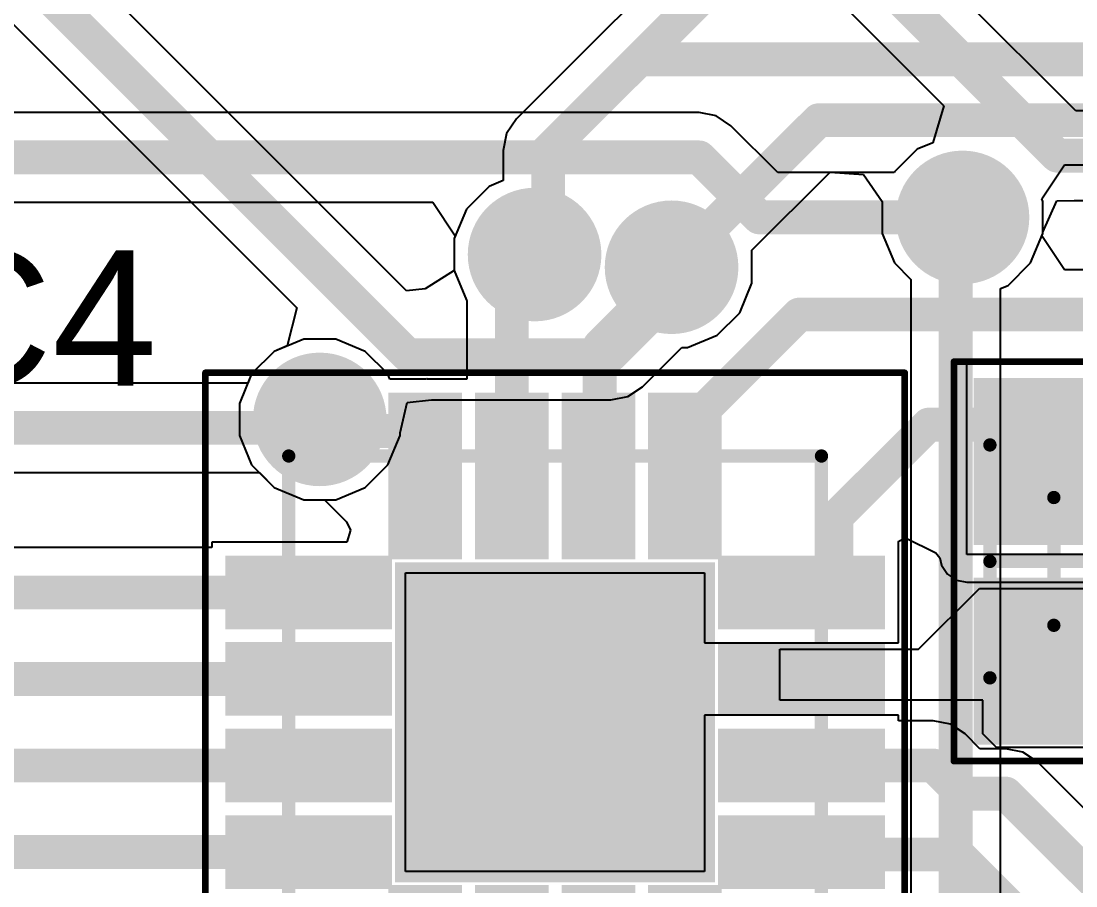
# Model space of a CAD drawing. Header units: inches. Extents: x 2.95 to 6.74, y 1.23 to 4.83.
# Drawn here: x 4.3567 to 4.6685, y 2.192 to 2.4478 of the extents above; entities that cross this region are included whole.
import ezdxf

# ---------------------------------------------------------------- set-up
doc = ezdxf.new("R2010")
doc.units = ezdxf.units.IN
doc.header["$MEASUREMENT"] = 0
for name, color, linetype in [('Bottom Layer', 5, 'Continuous'), ('Bottom Solder', 6, 'Continuous'), ('GND', 76, 'Continuous'), ('Mechanical 15', 56, 'Continuous'), ('PWR', 16, 'Continuous'), ('Top 3D Body', 56, 'Continuous'), ('Top Layer', 1, 'Continuous'), ('Top Overlay', 2, 'Continuous'), ('Top Paste', 8, 'Continuous'), ('Top Solder', 216, 'Continuous'), ('Via Holes', 16, 'Continuous')]:
    doc.layers.add(name, color=color, linetype=linetype)
doc.styles.add('Arial', font='', dxfattribs={"height": 0.2})
doc.styles.get('Arial').set_extended_font_data('Arial')

# ---------------------------------------------------------------- blocks, each defined once
blk = doc.blocks.new('QFN65P400X400X100_17N_D_107')
at = {"layer": 'Top Layer'}
for points in [[(-0.04528, 0.05217), (-0.04528, 0.0935), (-0.0315, 0.0935), (-0.0315, 0.05217)], [(-0.01969, 0.05217), (-0.01969, 0.0935), (-0.00591, 0.0935), (-0.00591, 0.05217)], [(0.00591, 0.05217), (0.00591, 0.0935), (0.01969, 0.0935), (0.01969, 0.05217)], [(0.0315, 0.05217), (0.0315, 0.0935), (0.04528, 0.0935), (0.04528, 0.05217)], [(-0.0935, 0.04528), (-0.05217, 0.04528), (-0.05217, 0.0315), (-0.0935, 0.0315)], [(0.05217, 0.04528), (0.0935, 0.04528), (0.0935, 0.0315), (0.05217, 0.0315)], [(-0.04331, -0.04331), (-0.04331, 0.04331), (0.04331, 0.04331), (0.04331, -0.04331)], [(-0.0935, 0.01969), (-0.05217, 0.01969), (-0.05217, 0.00591), (-0.0935, 0.00591)], [(0.05217, 0.01969), (0.0935, 0.01969), (0.0935, 0.00591), (0.05217, 0.00591)], [(-0.0935, -0.00591), (-0.05217, -0.00591), (-0.05217, -0.01969), (-0.0935, -0.01969)], [(0.05217, -0.00591), (0.0935, -0.00591), (0.0935, -0.01969), (0.05217, -0.01969)], [(-0.0935, -0.0315), (-0.05217, -0.0315), (-0.05217, -0.04528), (-0.0935, -0.04528)], [(0.05217, -0.0315), (0.0935, -0.0315), (0.0935, -0.04528), (0.05217, -0.04528)], [(-0.04528, -0.0935), (-0.04528, -0.05217), (-0.0315, -0.05217), (-0.0315, -0.0935)], [(-0.01969, -0.0935), (-0.01969, -0.05217), (-0.00591, -0.05217), (-0.00591, -0.0935)], [(0.00591, -0.0935), (0.00591, -0.05217), (0.01969, -0.05217), (0.01969, -0.0935)], [(0.0315, -0.0935), (0.0315, -0.05217), (0.04528, -0.05217), (0.04528, -0.0935)]]:
    blk.add_hatch(color=1, dxfattribs=at).paths.add_polyline_path(points)
at = {"layer": 'Top Paste'}
for points in [[(-0.04528, 0.05217), (-0.04528, 0.0935), (-0.0315, 0.0935), (-0.0315, 0.05217)], [(-0.01969, 0.05217), (-0.01969, 0.0935), (-0.00591, 0.0935), (-0.00591, 0.05217)], [(0.00591, 0.05217), (0.00591, 0.0935), (0.01969, 0.0935), (0.01969, 0.05217)], [(0.0315, 0.05217), (0.0315, 0.0935), (0.04528, 0.0935), (0.04528, 0.05217)], [(-0.0935, 0.04528), (-0.05217, 0.04528), (-0.05217, 0.0315), (-0.0935, 0.0315)], [(0.05217, 0.04528), (0.0935, 0.04528), (0.0935, 0.0315), (0.05217, 0.0315)], [(-0.04331, -0.04331), (-0.04331, 0.04331), (0.04331, 0.04331), (0.04331, -0.04331)], [(-0.0935, 0.01969), (-0.05217, 0.01969), (-0.05217, 0.00591), (-0.0935, 0.00591)], [(0.05217, 0.01969), (0.0935, 0.01969), (0.0935, 0.00591), (0.05217, 0.00591)], [(-0.0935, -0.00591), (-0.05217, -0.00591), (-0.05217, -0.01969), (-0.0935, -0.01969)], [(0.05217, -0.00591), (0.0935, -0.00591), (0.0935, -0.01969), (0.05217, -0.01969)], [(-0.0935, -0.0315), (-0.05217, -0.0315), (-0.05217, -0.04528), (-0.0935, -0.04528)], [(0.05217, -0.0315), (0.0935, -0.0315), (0.0935, -0.04528), (0.05217, -0.04528)], [(-0.04528, -0.0935), (-0.04528, -0.05217), (-0.0315, -0.05217), (-0.0315, -0.0935)], [(-0.01969, -0.0935), (-0.01969, -0.05217), (-0.00591, -0.05217), (-0.00591, -0.0935)], [(0.00591, -0.0935), (0.00591, -0.05217), (0.01969, -0.05217), (0.01969, -0.0935)], [(0.0315, -0.0935), (0.0315, -0.05217), (0.04528, -0.05217), (0.04528, -0.0935)]]:
    blk.add_hatch(color=8, dxfattribs=at).paths.add_polyline_path(points)
at = {"layer": 'Top Solder'}
for points in [[(-0.04928, 0.04817), (-0.04928, 0.0975), (-0.0275, 0.0975), (-0.0275, 0.04817)], [(-0.02369, 0.04817), (-0.02369, 0.0975), (-0.00191, 0.0975), (-0.00191, 0.04817)], [(0.00191, 0.04817), (0.00191, 0.0975), (0.02369, 0.0975), (0.02369, 0.04817)], [(0.0275, 0.04817), (0.0275, 0.0975), (0.04928, 0.0975), (0.04928, 0.04817)], [(-0.0975, 0.04928), (-0.04817, 0.04928), (-0.04817, 0.0275), (-0.0975, 0.0275)], [(-0.04731, -0.04731), (-0.04731, 0.04731), (0.04731, 0.04731), (0.04731, -0.04731)], [(0.04817, 0.04928), (0.0975, 0.04928), (0.0975, 0.0275), (0.04817, 0.0275)], [(-0.0975, 0.02369), (-0.04817, 0.02369), (-0.04817, 0.00191), (-0.0975, 0.00191)], [(0.04817, 0.02369), (0.0975, 0.02369), (0.0975, 0.00191), (0.04817, 0.00191)], [(-0.0975, -0.00191), (-0.04817, -0.00191), (-0.04817, -0.02369), (-0.0975, -0.02369)], [(0.04817, -0.00191), (0.0975, -0.00191), (0.0975, -0.02369), (0.04817, -0.02369)], [(-0.0975, -0.0275), (-0.04817, -0.0275), (-0.04817, -0.04928), (-0.0975, -0.04928)], [(0.04817, -0.0275), (0.0975, -0.0275), (0.0975, -0.04928), (0.04817, -0.04928)], [(-0.04928, -0.0975), (-0.04928, -0.04817), (-0.0275, -0.04817), (-0.0275, -0.0975)], [(-0.02369, -0.0975), (-0.02369, -0.04817), (-0.00191, -0.04817), (-0.00191, -0.0975)], [(0.00191, -0.0975), (0.00191, -0.04817), (0.02369, -0.04817), (0.02369, -0.0975)], [(0.0275, -0.0975), (0.0275, -0.04817), (0.04928, -0.04817), (0.04928, -0.0975)]]:
    blk.add_hatch(color=216, dxfattribs=at).paths.add_polyline_path(points)
at = {"layer": 'Mechanical 15'}
for points in [[(0.10335, 0.10335, 0.00197, 0.00197, 0), (-0.10335, 0.10335, 0.00197, 0.00197, 0)], [(-0.10335, 0.10335, 0.00197, 0.00197, 0), (-0.10335, -0.10335, 0.00197, 0.00197, 0)], [(0.10335, 0.10335, 0.00197, 0.00197, 0), (0.10335, -0.10335, 0.00197, 0.00197, 0)], [(0.10335, -0.10335, 0.00197, 0.00197, 0), (-0.10335, -0.10335, 0.00197, 0.00197, 0)]]:
    blk.add_lwpolyline(points, format="xyseb", dxfattribs=at)
for points in [[(-0.10384, 0.10335, 0.000984, 0.000984, 1), (-0.10285, 0.10335, 0.000984, 0.000984, 1)], [(-0.10384, 0.10335, 0.000984, 0.000984, 1), (-0.10285, 0.10335, 0.000984, 0.000984, 1)], [(0.10285, 0.10335, 0.000984, 0.000984, 1), (0.10384, 0.10335, 0.000984, 0.000984, 1)], [(0.10285, 0.10335, 0.000984, 0.000984, 1), (0.10384, 0.10335, 0.000984, 0.000984, 1)], [(-0.10384, -0.10335, 0.000984, 0.000984, 1), (-0.10285, -0.10335, 0.000984, 0.000984, 1)], [(-0.10384, -0.10335, 0.000984, 0.000984, 1), (-0.10285, -0.10335, 0.000984, 0.000984, 1)], [(0.10285, -0.10335, 0.000984, 0.000984, 1), (0.10384, -0.10335, 0.000984, 0.000984, 1)], [(0.10285, -0.10335, 0.000984, 0.000984, 1), (0.10384, -0.10335, 0.000984, 0.000984, 1)]]:
    blk.add_lwpolyline(points, format="xyseb", close=True, dxfattribs=at)
at = {"layer": 'Top 3D Body'}
for points in [[(0.07874, 0.07874, 0.00394, 0.00394, 0), (-0.07874, 0.07874, 0.00394, 0.00394, 0)], [(-0.07874, 0.07874, 0.00394, 0.00394, 0), (-0.07874, -0.07874, 0.00394, 0.00394, 0)], [(-0.05315, 0.07874, 0.00394, 0.00394, 0), (-0.07874, 0.05315, 0.00394, 0.00394, 0)], [(0.07874, 0.07874, 0.00394, 0.00394, 0), (0.07874, -0.07874, 0.00394, 0.00394, 0)], [(0.07874, -0.07874, 0.00394, 0.00394, 0), (-0.07874, -0.07874, 0.00394, 0.00394, 0)]]:
    blk.add_lwpolyline(points, format="xyseb", dxfattribs=at)
for points in [[(-0.07972, 0.07874, 0.00197, 0.00197, 1), (-0.07776, 0.07874, 0.00197, 0.00197, 1)], [(-0.07972, 0.07874, 0.00197, 0.00197, 1), (-0.07776, 0.07874, 0.00197, 0.00197, 1)], [(-0.05413, 0.07874, 0.00197, 0.00197, 1), (-0.05217, 0.07874, 0.00197, 0.00197, 1)], [(0.07776, 0.07874, 0.00197, 0.00197, 1), (0.07972, 0.07874, 0.00197, 0.00197, 1)], [(0.07776, 0.07874, 0.00197, 0.00197, 1), (0.07972, 0.07874, 0.00197, 0.00197, 1)], [(-0.07972, 0.05315, 0.00197, 0.00197, 1), (-0.07776, 0.05315, 0.00197, 0.00197, 1)], [(-0.07972, -0.07874, 0.00197, 0.00197, 1), (-0.07776, -0.07874, 0.00197, 0.00197, 1)], [(-0.07972, -0.07874, 0.00197, 0.00197, 1), (-0.07776, -0.07874, 0.00197, 0.00197, 1)], [(0.07776, -0.07874, 0.00197, 0.00197, 1), (0.07972, -0.07874, 0.00197, 0.00197, 1)], [(0.07776, -0.07874, 0.00197, 0.00197, 1), (0.07972, -0.07874, 0.00197, 0.00197, 1)]]:
    blk.add_lwpolyline(points, format="xyseb", close=True, dxfattribs=at)
at = {"layer": 'Top Overlay'}
for points in [[(-0.08709, 0.07677, 0.0128, 0.0128, 1), (-0.09988, 0.07677, 0.0128, 0.0128, 1)], [(-0.10308, 0.07677, 0.0064, 0.0064, 1), (-0.09668, 0.07677, 0.0064, 0.0064, 1)], [(-0.09029, 0.07677, 0.0064, 0.0064, 1), (-0.08389, 0.07677, 0.0064, 0.0064, 1)]]:
    blk.add_lwpolyline(points, format="xyseb", close=True, dxfattribs=at)
blk = doc.blocks.new('CAPC1608X90X35NL15T15_120')
at = {"layer": 'Top Layer'}
for points in [[(-0.0502, -0.01969), (-0.0502, 0.01969), (-0.00886, 0.01969), (-0.00886, -0.01969)], [(0.00886, -0.01969), (0.00886, 0.01969), (0.0502, 0.01969), (0.0502, -0.01969)]]:
    blk.add_hatch(color=1, dxfattribs=at).paths.add_polyline_path(points)
at = {"layer": 'Top Paste'}
for points in [[(-0.0502, -0.01969), (-0.0502, 0.01969), (-0.00886, 0.01969), (-0.00886, -0.01969)], [(0.00886, -0.01969), (0.00886, 0.01969), (0.0502, 0.01969), (0.0502, -0.01969)]]:
    blk.add_hatch(color=8, dxfattribs=at).paths.add_polyline_path(points)
at = {"layer": 'Top Solder'}
for points in [[(-0.0542, -0.02369), (-0.0542, 0.02369), (-0.00486, 0.02369), (-0.00486, -0.02369)], [(0.00486, -0.02369), (0.00486, 0.02369), (0.0542, 0.02369), (0.0542, -0.02369)]]:
    blk.add_hatch(color=216, dxfattribs=at).paths.add_polyline_path(points)
at = {"layer": 'Mechanical 15'}
for points in [[(-0.05906, 0.02953, 0.00197, 0.00197, 0), (0.05906, 0.02953, 0.00197, 0.00197, 0)], [(-0.05906, 0.02953, 0.00197, 0.00197, 0), (-0.05906, -0.02953, 0.00197, 0.00197, 0)], [(0.05906, 0.02953, 0.00197, 0.00197, 0), (0.05906, -0.02953, 0.00197, 0.00197, 0)], [(0, 0.0189, 0.00394, 0.00394, 0), (0, -0.0189, 0.00394, 0.00394, 0)], [(-0.0189, 0, 0.00394, 0.00394, 0), (0.0189, 0, 0.00394, 0.00394, 0)], [(-0.05906, -0.02953, 0.00197, 0.00197, 0), (0.05906, -0.02953, 0.00197, 0.00197, 0)]]:
    blk.add_lwpolyline(points, format="xyseb", dxfattribs=at)
for points in [[(-0.05955, 0.02953, 0.000984, 0.000984, 1), (-0.05856, 0.02953, 0.000984, 0.000984, 1)], [(-0.05955, 0.02953, 0.000984, 0.000984, 1), (-0.05856, 0.02953, 0.000984, 0.000984, 1)], [(0.05856, 0.02953, 0.000984, 0.000984, 1), (0.05955, 0.02953, 0.000984, 0.000984, 1)], [(0.05856, 0.02953, 0.000984, 0.000984, 1), (0.05955, 0.02953, 0.000984, 0.000984, 1)], [(-0.00098, 0.0189, 0.00197, 0.00197, 1), (0.00098, 0.0189, 0.00197, 0.00197, 1)], [(-0.01988, 0, 0.00197, 0.00197, 1), (-0.01791, 0, 0.00197, 0.00197, 1)], [(0.01791, 0, 0.00197, 0.00197, 1), (0.01988, 0, 0.00197, 0.00197, 1)], [(-0.00098, -0.0189, 0.00197, 0.00197, 1), (0.00098, -0.0189, 0.00197, 0.00197, 1)], [(-0.05955, -0.02953, 0.000984, 0.000984, 1), (-0.05856, -0.02953, 0.000984, 0.000984, 1)], [(-0.05955, -0.02953, 0.000984, 0.000984, 1), (-0.05856, -0.02953, 0.000984, 0.000984, 1)], [(0.05856, -0.02953, 0.000984, 0.000984, 1), (0.05955, -0.02953, 0.000984, 0.000984, 1)], [(0.05856, -0.02953, 0.000984, 0.000984, 1), (0.05955, -0.02953, 0.000984, 0.000984, 1)]]:
    blk.add_lwpolyline(points, format="xyseb", close=True, dxfattribs=at)
at = {"layer": 'Top 3D Body'}
for points in [[(-0.03445, 0.0189, 0.00394, 0.00394, 0), (0.03445, 0.0189, 0.00394, 0.00394, 0)], [(-0.03445, 0.0189, 0.00394, 0.00394, 0), (-0.03445, -0.0189, 0.00394, 0.00394, 0)], [(0.03445, 0.0189, 0.00394, 0.00394, 0), (0.03445, -0.0189, 0.00394, 0.00394, 0)], [(-0.03445, -0.0189, 0.00394, 0.00394, 0), (0.03445, -0.0189, 0.00394, 0.00394, 0)]]:
    blk.add_lwpolyline(points, format="xyseb", dxfattribs=at)
for points in [[(-0.03543, 0.0189, 0.00197, 0.00197, 1), (-0.03346, 0.0189, 0.00197, 0.00197, 1)], [(-0.03543, 0.0189, 0.00197, 0.00197, 1), (-0.03346, 0.0189, 0.00197, 0.00197, 1)], [(0.03346, 0.0189, 0.00197, 0.00197, 1), (0.03543, 0.0189, 0.00197, 0.00197, 1)], [(0.03346, 0.0189, 0.00197, 0.00197, 1), (0.03543, 0.0189, 0.00197, 0.00197, 1)], [(-0.03543, -0.0189, 0.00197, 0.00197, 1), (-0.03346, -0.0189, 0.00197, 0.00197, 1)], [(-0.03543, -0.0189, 0.00197, 0.00197, 1), (-0.03346, -0.0189, 0.00197, 0.00197, 1)], [(0.03346, -0.0189, 0.00197, 0.00197, 1), (0.03543, -0.0189, 0.00197, 0.00197, 1)], [(0.03346, -0.0189, 0.00197, 0.00197, 1), (0.03543, -0.0189, 0.00197, 0.00197, 1)]]:
    blk.add_lwpolyline(points, format="xyseb", close=True, dxfattribs=at)

msp = doc.modelspace()

# ---------------------------------------------------------------- hatches: boundary and pattern name
at = {"layer": 'Bottom Layer'}
h = msp.add_hatch(color=5, dxfattribs=at)
edge = h.paths.add_edge_path()
edge.add_arc((4.635, 2.38975), 0.01575, 0, 360)
h = msp.add_hatch(color=5, dxfattribs=at)
edge = h.paths.add_edge_path()
edge.add_arc((4.50851, 2.37875), 0.01575, 0, 360)
h = msp.add_hatch(color=5, dxfattribs=at)
edge = h.paths.add_edge_path()
edge.add_arc((4.549, 2.375), 0.01575, 0, 360)
h = msp.add_hatch(color=5, dxfattribs=at)
edge = h.paths.add_edge_path()
edge.add_arc((4.445, 2.33), 0.01575, 0, 360)
h = msp.add_hatch(color=5, dxfattribs=at)
edge = h.paths.add_edge_path()
edge.add_arc((4.49319, 2.25895), 0.01575, 0, 360)
h = msp.add_hatch(color=5, dxfattribs=at)
edge = h.paths.add_edge_path()
edge.add_arc((4.533, 2.215), 0.01575, 0, 360)
at = {"layer": 'Bottom Solder'}
h = msp.add_hatch(color=6, dxfattribs=at)
edge = h.paths.add_edge_path()
edge.add_arc((4.635, 2.38975), 0.01975, 0, 360)
h = msp.add_hatch(color=6, dxfattribs=at)
edge = h.paths.add_edge_path()
edge.add_arc((4.50851, 2.37875), 0.01975, 0, 360)
h = msp.add_hatch(color=6, dxfattribs=at)
edge = h.paths.add_edge_path()
edge.add_arc((4.549, 2.375), 0.01975, 0, 360)
h = msp.add_hatch(color=6, dxfattribs=at)
edge = h.paths.add_edge_path()
edge.add_arc((4.445, 2.33), 0.01975, 0, 360)
h = msp.add_hatch(color=6, dxfattribs=at)
edge = h.paths.add_edge_path()
edge.add_arc((4.49319, 2.25895), 0.01975, 0, 360)
h = msp.add_hatch(color=6, dxfattribs=at)
edge = h.paths.add_edge_path()
edge.add_arc((4.533, 2.215), 0.01975, 0, 360)
at = {"layer": 'GND'}
h = msp.add_hatch(color=76, dxfattribs=at)
edge = h.paths.add_edge_path()
edge.add_arc((4.635, 2.38975), 0.01775, 0, 360)
h = msp.add_hatch(color=76, dxfattribs=at)
edge = h.paths.add_edge_path()
edge.add_arc((4.50851, 2.37875), 0.01775, 0, 360)
h = msp.add_hatch(color=76, dxfattribs=at)
edge = h.paths.add_edge_path()
edge.add_arc((4.549, 2.375), 0.01775, 0, 360)
h = msp.add_hatch(color=76, dxfattribs=at)
edge = h.paths.add_edge_path()
edge.add_arc((4.445, 2.33), 0.01775, 0, 360)
at = {"layer": 'PWR'}
h = msp.add_hatch(color=16, dxfattribs=at)
edge = h.paths.add_edge_path()
edge.add_arc((4.635, 2.38975), 0.01775, 0, 360)
h = msp.add_hatch(color=16, dxfattribs=at)
edge = h.paths.add_edge_path()
edge.add_arc((4.50851, 2.37875), 0.01775, 0, 360)
h = msp.add_hatch(color=16, dxfattribs=at)
edge = h.paths.add_edge_path()
edge.add_arc((4.549, 2.375), 0.01775, 0, 360)
h = msp.add_hatch(color=16, dxfattribs=at)
edge = h.paths.add_edge_path()
edge.add_arc((4.445, 2.33), 0.01775, 0, 360)
h = msp.add_hatch(color=16, dxfattribs=at)
edge = h.paths.add_edge_path()
edge.add_arc((4.49319, 2.25895), 0.01775, 0, 360)
h = msp.add_hatch(color=16, dxfattribs=at)
edge = h.paths.add_edge_path()
edge.add_arc((4.533, 2.215), 0.01775, 0, 360)
at = {"layer": 'Top Layer'}
h = msp.add_hatch(color=1, dxfattribs=at)
edge = h.paths.add_edge_path()
edge.add_arc((4.635, 2.38975), 0.01575, 0, 360)
h = msp.add_hatch(color=1, dxfattribs=at)
edge = h.paths.add_edge_path()
edge.add_arc((4.50851, 2.37875), 0.01575, 0, 360)
h = msp.add_hatch(color=1, dxfattribs=at)
edge = h.paths.add_edge_path()
edge.add_arc((4.549, 2.375), 0.01575, 0, 360)
h = msp.add_hatch(color=1, dxfattribs=at)
edge = h.paths.add_edge_path()
edge.add_arc((4.445, 2.33), 0.01575, 0, 360)
h = msp.add_hatch(color=1, dxfattribs=at)
edge = h.paths.add_edge_path()
edge.add_arc((4.49319, 2.25895), 0.01575, 0, 360)
h = msp.add_hatch(color=1, dxfattribs=at)
edge = h.paths.add_edge_path()
edge.add_arc((4.533, 2.215), 0.01575, 0, 360)
at = {"layer": 'Top Solder'}
h = msp.add_hatch(color=216, dxfattribs=at)
edge = h.paths.add_edge_path()
edge.add_arc((4.635, 2.38975), 0.01975, 0, 360)
h = msp.add_hatch(color=216, dxfattribs=at)
edge = h.paths.add_edge_path()
edge.add_arc((4.50851, 2.37875), 0.01975, 0, 360)
h = msp.add_hatch(color=216, dxfattribs=at)
edge = h.paths.add_edge_path()
edge.add_arc((4.549, 2.375), 0.01975, 0, 360)
h = msp.add_hatch(color=216, dxfattribs=at)
edge = h.paths.add_edge_path()
edge.add_arc((4.445, 2.33), 0.01975, 0, 360)
h = msp.add_hatch(color=216, dxfattribs=at)
edge = h.paths.add_edge_path()
edge.add_arc((4.49319, 2.25895), 0.01975, 0, 360)
h = msp.add_hatch(color=216, dxfattribs=at)
edge = h.paths.add_edge_path()
edge.add_arc((4.533, 2.215), 0.01975, 0, 360)
at = {"layer": 'Via Holes'}
h = msp.add_hatch(color=7, dxfattribs=at)
edge = h.paths.add_edge_path()
edge.add_arc((4.635, 2.38975), 0.00775, 0, 360)
h = msp.add_hatch(color=7, dxfattribs=at)
edge = h.paths.add_edge_path()
edge.add_arc((4.50851, 2.37875), 0.00775, 0, 360)
h = msp.add_hatch(color=7, dxfattribs=at)
edge = h.paths.add_edge_path()
edge.add_arc((4.549, 2.375), 0.00775, 0, 360)
h = msp.add_hatch(color=7, dxfattribs=at)
edge = h.paths.add_edge_path()
edge.add_arc((4.445, 2.33), 0.00775, 0, 360)
h = msp.add_hatch(color=7, dxfattribs=at)
edge = h.paths.add_edge_path()
edge.add_arc((4.49319, 2.25895), 0.00775, 0, 360)
h = msp.add_hatch(color=7, dxfattribs=at)
edge = h.paths.add_edge_path()
edge.add_arc((4.533, 2.215), 0.00775, 0, 360)

# ---------------------------------------------------------------- linework, layer by layer
at = {"layer": 'Bottom Layer'}
for p, q in [((4.47067, 2.36807), (4.32525, 2.51349)), ((4.30263, 2.49863), (4.43827, 2.36299)), ((4.55775, 2.47349), (4.53013, 2.44587)), ((4.53013, 2.44587), (4.50313, 2.41887)), ((4.50313, 2.41887), (4.50025, 2.41457)), ((4.50025, 2.41457), (4.49925, 2.4095)), ((4.49925, 2.4095), (4.49925, 2.40062)), ((4.65843, 2.39525), (4.66511, 2.40525)), ((4.66511, 2.40525), (4.84127, 2.40525)), ((4.57267, 2.37992), (4.59589, 2.40314)), ((4.59589, 2.40314), (4.60571, 2.40245)), ((4.60571, 2.40245), (4.61125, 2.39447)), ((4.49506, 2.39888), (4.48838, 2.3922)), ((4.49925, 2.40062), (4.49506, 2.39888)), ((4.65875, 2.39447), (4.65843, 2.39525)), ((4.48838, 2.3922), (4.48476, 2.38347)), ((4.61125, 2.39447), (4.61125, 2.38503)), ((4.65875, 2.38503), (4.65875, 2.39447)), ((4.48476, 2.38347), (4.48476, 2.37403)), ((4.61125, 2.38503), (4.61487, 2.3763)), ((4.65513, 2.3763), (4.65875, 2.38503)), ((4.57275, 2.37972), (4.57267, 2.37992)), ((4.57275, 2.37028), (4.57275, 2.37972)), ((4.61487, 2.3763), (4.61975, 2.37142)), ((4.64845, 2.36962), (4.65513, 2.3763)), ((4.48476, 2.37403), (4.47618, 2.36861)), ((4.56913, 2.36155), (4.57275, 2.37028)), ((4.61975, 2.37142), (4.61975, 2.18304)), ((4.47618, 2.36861), (4.47067, 2.36807)), ((4.64625, 2.3687), (4.64845, 2.36962)), ((4.64625, 2.18033), (4.64625, 2.3687)), ((4.43827, 2.36299), (4.43539, 2.35173)), ((4.56245, 2.35487), (4.56913, 2.36155)), ((4.55372, 2.35125), (4.56245, 2.35487)), ((4.43539, 2.35173), (4.43155, 2.35013)), ((4.54037, 2.33963), (4.55199, 2.35125)), ((4.55199, 2.35125), (4.55372, 2.35125)), ((4.43155, 2.35013), (4.42487, 2.34345)), ((4.42487, 2.34345), (4.42375, 2.34075)), ((4.42375, 2.34075), (4.17783, 2.34075)), ((4.53607, 2.33675), (4.54037, 2.33963)), ((4.47082, 2.33495), (4.47799, 2.33575)), ((4.47799, 2.33575), (4.531, 2.33575)), ((4.531, 2.33575), (4.53607, 2.33675)), ((4.46875, 2.326), (4.47082, 2.33495)), ((4.46875, 2.32528), (4.46875, 2.326)), ((4.46513, 2.31655), (4.46875, 2.32528)), ((4.18125, 2.31425), (4.42717, 2.31425)), ((4.42717, 2.31425), (4.43155, 2.30987)), ((4.45845, 2.30987), (4.46513, 2.31655)), ((4.43155, 2.30987), (4.44028, 2.30625)), ((4.44972, 2.30625), (4.45845, 2.30987)), ((4.44028, 2.30625), (4.44972, 2.30625))]:
    msp.add_line(p, q, dxfattribs=at)
for points in [[(4.312, 2.508, 0.01, 0.01, 0), (4.471, 2.349, 0.01, 0.01, 0)], [(4.5395, 2.4365, 0.01, 0.01, 0), (4.571, 2.468, 0.01, 0.01, 0)], [(4.5125, 2.4095, 0.01, 0.01, 0), (4.5395, 2.4365, 0.01, 0.01, 0)], [(4.5395, 2.4365, 0.01, 0.01, 0), (4.88568, 2.4365, 0.01, 0.01, 0)], [(4.55, 2.376, 0.01, 0.01, 0), (4.5925, 2.4185, 0.01, 0.01, 0)], [(4.5925, 2.4185, 0.01, 0.01, 0), (4.84676, 2.4185, 0.01, 0.01, 0)], [(4.5125, 2.38274, 0.01, 0.01, 0), (4.5125, 2.4095, 0.01, 0.01, 0)], [(4.633, 2.38775, 0.01, 0.01, 0), (4.635, 2.38975, 0.01, 0.01, 0)], [(4.633, 2.164, 0.01, 0.01, 0), (4.633, 2.38775, 0.01, 0.01, 0)], [(4.50851, 2.37875, 0.01, 0.01, 0), (4.5125, 2.38274, 0.01, 0.01, 0)], [(4.55, 2.368, 0.01, 0.01, 0), (4.55, 2.376, 0.01, 0.01, 0)], [(4.531, 2.349, 0.01, 0.01, 0), (4.55, 2.368, 0.01, 0.01, 0)], [(4.471, 2.349, 0.01, 0.01, 0), (4.531, 2.349, 0.01, 0.01, 0)], [(4.1625, 2.3275, 0.01, 0.01, 0), (4.4425, 2.3275, 0.01, 0.01, 0)], [(4.4425, 2.3275, 0.01, 0.01, 0), (4.445, 2.33, 0.01, 0.01, 0)]]:
    msp.add_lwpolyline(points, format="xyseb", dxfattribs=at)
for points in [[(4.537, 2.4365, 0.005, 0.005, 1), (4.542, 2.4365, 0.005, 0.005, 1)], [(4.537, 2.4365, 0.005, 0.005, 1), (4.542, 2.4365, 0.005, 0.005, 1)], [(4.537, 2.4365, 0.005, 0.005, 1), (4.542, 2.4365, 0.005, 0.005, 1)], [(4.59, 2.4185, 0.005, 0.005, 1), (4.595, 2.4185, 0.005, 0.005, 1)], [(4.59, 2.4185, 0.005, 0.005, 1), (4.595, 2.4185, 0.005, 0.005, 1)], [(4.51, 2.4095, 0.005, 0.005, 1), (4.515, 2.4095, 0.005, 0.005, 1)], [(4.51, 2.4095, 0.005, 0.005, 1), (4.515, 2.4095, 0.005, 0.005, 1)], [(4.6325, 2.38975, 0.005, 0.005, 1), (4.6375, 2.38975, 0.005, 0.005, 1)], [(4.6305, 2.38775, 0.005, 0.005, 1), (4.6355, 2.38775, 0.005, 0.005, 1)], [(4.6305, 2.38775, 0.005, 0.005, 1), (4.6355, 2.38775, 0.005, 0.005, 1)], [(4.51, 2.38274, 0.005, 0.005, 1), (4.515, 2.38274, 0.005, 0.005, 1)], [(4.51, 2.38274, 0.005, 0.005, 1), (4.515, 2.38274, 0.005, 0.005, 1)], [(4.50601, 2.37875, 0.005, 0.005, 1), (4.51101, 2.37875, 0.005, 0.005, 1)], [(4.5475, 2.376, 0.005, 0.005, 1), (4.5525, 2.376, 0.005, 0.005, 1)], [(4.5475, 2.376, 0.005, 0.005, 1), (4.5525, 2.376, 0.005, 0.005, 1)], [(4.5475, 2.368, 0.005, 0.005, 1), (4.5525, 2.368, 0.005, 0.005, 1)], [(4.5475, 2.368, 0.005, 0.005, 1), (4.5525, 2.368, 0.005, 0.005, 1)], [(4.4685, 2.349, 0.005, 0.005, 1), (4.4735, 2.349, 0.005, 0.005, 1)], [(4.4685, 2.349, 0.005, 0.005, 1), (4.4735, 2.349, 0.005, 0.005, 1)], [(4.5285, 2.349, 0.005, 0.005, 1), (4.5335, 2.349, 0.005, 0.005, 1)], [(4.5285, 2.349, 0.005, 0.005, 1), (4.5335, 2.349, 0.005, 0.005, 1)], [(4.44, 2.3275, 0.005, 0.005, 1), (4.445, 2.3275, 0.005, 0.005, 1)], [(4.44, 2.3275, 0.005, 0.005, 1), (4.445, 2.3275, 0.005, 0.005, 1)], [(4.4425, 2.33, 0.005, 0.005, 1), (4.4475, 2.33, 0.005, 0.005, 1)]]:
    msp.add_lwpolyline(points, format="xyseb", close=True, dxfattribs=at)
at = {"layer": 'Top Layer'}
for p, q in [((4.11625, 2.936), (4.62952, 2.42274)), ((4.66849, 2.42125), (4.19952, 2.89022)), ((4.62952, 2.42274), (4.62627, 2.41184)), ((4.55716, 2.42075), (4.0375, 2.42075)), ((4.56223, 2.41975), (4.55716, 2.42075)), ((4.56653, 2.41687), (4.56223, 2.41975)), ((6.522, 2.42125), (4.66849, 2.42125)), ((4.5804, 2.403), (4.56653, 2.41687)), ((4.62627, 2.41184), (4.62155, 2.40988)), ((4.62155, 2.40988), (4.61487, 2.4032)), ((4.61478, 2.403), (4.5804, 2.403)), ((4.61487, 2.4032), (4.61478, 2.403)), ((4.65875, 2.38539), (4.66293, 2.3946)), ((4.66293, 2.3946), (4.66799, 2.39475)), ((4.66799, 2.39475), (4.91363, 2.39475)), ((4.05196, 2.39425), (4.4784, 2.39425)), ((4.4784, 2.39425), (4.48508, 2.38425)), ((4.65875, 2.38503), (4.65875, 2.38539)), ((4.48508, 2.38425), (4.48476, 2.38347)), ((4.48476, 2.38347), (4.48476, 2.37403)), ((4.65843, 2.38425), (4.65875, 2.38503)), ((4.66511, 2.37425), (4.65843, 2.38425)), ((4.48476, 2.37403), (4.48838, 2.3653)), ((4.769, 2.37425), (4.66511, 2.37425)), ((4.48838, 2.3653), (4.48852, 2.36516)), ((4.48852, 2.36516), (4.48852, 2.34193)), ((4.44028, 2.35375), (4.43155, 2.35013)), ((4.44972, 2.35375), (4.44028, 2.35375)), ((4.45845, 2.35013), (4.44972, 2.35375)), ((4.43155, 2.35013), (4.42487, 2.34345)), ((4.46513, 2.34345), (4.45845, 2.35013)), ((4.6363, 2.34766), (4.6463, 2.34774)), ((4.6363, 2.29), (4.6363, 2.34766)), ((4.6463, 2.34774), (4.75686, 2.345)), ((4.42487, 2.34345), (4.42125, 2.33472)), ((4.46576, 2.34193), (4.46513, 2.34345)), ((4.47635, 2.34193), (4.46576, 2.34193)), ((4.47661, 2.34199), (4.47635, 2.34193)), ((4.47687, 2.34193), (4.47661, 2.34199)), ((4.48852, 2.34193), (4.47687, 2.34193)), ((4.42125, 2.33472), (4.42125, 2.32528)), ((4.42125, 2.32528), (4.42487, 2.31655)), ((4.42487, 2.31655), (4.43155, 2.30987)), ((4.43155, 2.30987), (4.44028, 2.30625)), ((4.44028, 2.30625), (4.4464, 2.30625)), ((4.4464, 2.30625), (4.45294, 2.29966)), ((4.45294, 2.29966), (4.45412, 2.29725)), ((4.45412, 2.29725), (4.45304, 2.29371)), ((4.61613, 2.29395), (4.61814, 2.29499)), ((4.61814, 2.29499), (4.62711, 2.29051)), ((4.41307, 2.29207), (4.27976, 2.29207)), ((4.45304, 2.29371), (4.41307, 2.29371)), ((4.41307, 2.29371), (4.41307, 2.29207)), ((4.61607, 2.29371), (4.61613, 2.29395)), ((4.61607, 2.26393), (4.61607, 2.29371)), ((4.61607, 2.29371), (4.61607, 2.29371)), ((4.62711, 2.29051), (4.62834, 2.28901)), ((4.62834, 2.28901), (4.62876, 2.28688)), ((4.696, 2.29), (4.6363, 2.29)), ((4.62876, 2.28688), (4.63053, 2.28423)), ((4.4704, 2.23834), (4.4704, 2.2846)), ((4.4704, 2.2846), (4.55874, 2.2846)), ((4.55874, 2.2846), (4.55874, 2.26393)), ((4.63053, 2.28423), (4.63318, 2.28246)), ((4.63318, 2.28246), (4.6363, 2.28184)), ((4.622, 2.262), (4.64, 2.28)), ((4.6363, 2.28184), (4.68784, 2.28184)), ((4.64, 2.28), (4.689, 2.28)), ((4.55874, 2.26393), (4.61607, 2.26393)), ((4.581, 2.247), (4.581, 2.262)), ((4.581, 2.262), (4.622, 2.262)), ((4.641, 2.247), (4.581, 2.247)), ((4.641, 2.237), (4.641, 2.247)), ((4.61607, 2.24252), (4.55874, 2.24252)), ((4.55874, 2.24252), (4.55874, 2.19626)), ((4.61607, 2.24088), (4.61607, 2.24252)), ((4.62637, 2.24088), (4.61607, 2.24088)), ((4.63144, 2.23988), (4.62637, 2.24088)), ((4.63574, 2.237), (4.63144, 2.23988)), ((4.4704, 2.19626), (4.4704, 2.23834)), ((4.64017, 2.23257), (4.63574, 2.237)), ((4.645, 2.233), (4.641, 2.237)), ((4.6478, 2.23257), (4.64017, 2.23257)), ((4.69271, 2.233), (4.645, 2.233)), ((4.65287, 2.23156), (4.6478, 2.23257)), ((4.65717, 2.22869), (4.65287, 2.23156)), ((4.7226, 2.16325), (4.65717, 2.22869)), ((4.55874, 2.19626), (4.4704, 2.19626))]:
    msp.add_line(p, q, dxfattribs=at)
for points in [[(4.11978, 2.95122, 0.01, 0.01, 0), (4.663, 2.408, 0.01, 0.01, 0)], [(4.0375, 2.4075, 0.01, 0.01, 0), (4.55716, 2.4075, 0.01, 0.01, 0)], [(4.55716, 2.4075, 0.01, 0.01, 0), (4.57491, 2.38975, 0.01, 0.01, 0)], [(4.663, 2.408, 0.01, 0.01, 0), (6.522, 2.408, 0.01, 0.01, 0)], [(4.57491, 2.38975, 0.01, 0.01, 0), (4.635, 2.38975, 0.01, 0.01, 0)], [(4.50851, 2.37293, 0.01, 0.01, 0), (4.50851, 2.37875, 0.01, 0.01, 0)], [(4.549, 2.37301, 0.01, 0.01, 0), (4.549, 2.375, 0.01, 0.01, 0)], [(4.50177, 2.36619, 0.01, 0.01, 0), (4.50851, 2.37293, 0.01, 0.01, 0)], [(4.52775, 2.35176, 0.01, 0.01, 0), (4.549, 2.37301, 0.01, 0.01, 0)], [(4.50177, 2.32811, 0.01, 0.01, 0), (4.50177, 2.36619, 0.01, 0.01, 0)], [(4.55339, 2.32768, 0.01, 0.01, 0), (4.58671, 2.361, 0.01, 0.01, 0)], [(4.58671, 2.361, 0.01, 0.01, 0), (4.769, 2.361, 0.01, 0.01, 0)], [(4.52775, 2.32849, 0.01, 0.01, 0), (4.52775, 2.35176, 0.01, 0.01, 0)], [(4.66, 2.32846, 0.016, 0.016, 0), (4.70654, 2.32846, 0.016, 0.016, 0)], [(4.445, 2.33, 0.01, 0.01, 0), (4.44845, 2.32655, 0.01, 0.01, 0)], [(4.47443, 2.32655, 0.01, 0.01, 0), (4.47661, 2.32873, 0.01, 0.01, 0)], [(4.50177, 2.32811, 0.01, 0.01, 0), (4.5022, 2.32768, 0.01, 0.01, 0)], [(4.52737, 2.32811, 0.01, 0.01, 0), (4.52775, 2.32849, 0.01, 0.01, 0)], [(4.59768, 2.30114, 0.01, 0.01, 0), (4.625, 2.32846, 0.01, 0.01, 0)], [(4.625, 2.32846, 0.01, 0.01, 0), (4.66, 2.32846, 0.01, 0.01, 0)], [(4.44845, 2.32655, 0.01, 0.01, 0), (4.47443, 2.32655, 0.01, 0.01, 0)], [(4.59768, 2.28339, 0.01, 0.01, 0), (4.59768, 2.30114, 0.01, 0.01, 0)], [(4.27427, 2.27882, 0.01, 0.01, 0), (4.43189, 2.27882, 0.01, 0.01, 0)], [(4.16445, 2.25323, 0.01, 0.01, 0), (4.43189, 2.25323, 0.01, 0.01, 0)], [(4.22677, 2.22763, 0.01, 0.01, 0), (4.43189, 2.22763, 0.01, 0.01, 0)], [(4.59943, 2.22763, 0.01, 0.01, 0), (4.62637, 2.22763, 0.01, 0.01, 0)], [(4.62637, 2.22763, 0.01, 0.01, 0), (4.63468, 2.21932, 0.01, 0.01, 0)], [(4.63468, 2.21932, 0.01, 0.01, 0), (4.6478, 2.21932, 0.01, 0.01, 0)], [(4.6478, 2.21932, 0.01, 0.01, 0), (4.71711, 2.15, 0.01, 0.01, 0)], [(4.26118, 2.20204, 0.01, 0.01, 0), (4.43189, 2.20204, 0.01, 0.01, 0)], [(4.59943, 2.20204, 0.01, 0.01, 0), (4.60015, 2.20132, 0.01, 0.01, 0)], [(4.60015, 2.20132, 0.01, 0.01, 0), (4.63368, 2.20132, 0.01, 0.01, 0)], [(4.63368, 2.20132, 0.01, 0.01, 0), (4.74137, 2.09363, 0.01, 0.01, 0)]]:
    msp.add_lwpolyline(points, format="xyseb", dxfattribs=at)
for points in [[(4.55466, 2.4075, 0.005, 0.005, 1), (4.55966, 2.4075, 0.005, 0.005, 1)], [(4.55466, 2.4075, 0.005, 0.005, 1), (4.55966, 2.4075, 0.005, 0.005, 1)], [(4.6605, 2.408, 0.005, 0.005, 1), (4.6655, 2.408, 0.005, 0.005, 1)], [(4.6605, 2.408, 0.005, 0.005, 1), (4.6655, 2.408, 0.005, 0.005, 1)], [(4.57241, 2.38975, 0.005, 0.005, 1), (4.57741, 2.38975, 0.005, 0.005, 1)], [(4.57241, 2.38975, 0.005, 0.005, 1), (4.57741, 2.38975, 0.005, 0.005, 1)], [(4.6325, 2.38975, 0.005, 0.005, 1), (4.6375, 2.38975, 0.005, 0.005, 1)], [(4.50601, 2.37875, 0.005, 0.005, 1), (4.51101, 2.37875, 0.005, 0.005, 1)], [(4.5465, 2.375, 0.005, 0.005, 1), (4.5515, 2.375, 0.005, 0.005, 1)], [(4.50601, 2.37293, 0.005, 0.005, 1), (4.51101, 2.37293, 0.005, 0.005, 1)], [(4.50601, 2.37293, 0.005, 0.005, 1), (4.51101, 2.37293, 0.005, 0.005, 1)], [(4.5465, 2.37301, 0.005, 0.005, 1), (4.5515, 2.37301, 0.005, 0.005, 1)], [(4.5465, 2.37301, 0.005, 0.005, 1), (4.5515, 2.37301, 0.005, 0.005, 1)], [(4.49927, 2.36619, 0.005, 0.005, 1), (4.50427, 2.36619, 0.005, 0.005, 1)], [(4.49927, 2.36619, 0.005, 0.005, 1), (4.50427, 2.36619, 0.005, 0.005, 1)], [(4.58421, 2.361, 0.005, 0.005, 1), (4.58921, 2.361, 0.005, 0.005, 1)], [(4.58421, 2.361, 0.005, 0.005, 1), (4.58921, 2.361, 0.005, 0.005, 1)], [(4.52525, 2.35176, 0.005, 0.005, 1), (4.53025, 2.35176, 0.005, 0.005, 1)], [(4.52525, 2.35176, 0.005, 0.005, 1), (4.53025, 2.35176, 0.005, 0.005, 1)], [(4.656, 2.32846, 0.008, 0.008, 1), (4.664, 2.32846, 0.008, 0.008, 1)], [(4.4425, 2.33, 0.005, 0.005, 1), (4.4475, 2.33, 0.005, 0.005, 1)], [(4.47411, 2.32873, 0.005, 0.005, 1), (4.47911, 2.32873, 0.005, 0.005, 1)], [(4.49927, 2.32811, 0.005, 0.005, 1), (4.50427, 2.32811, 0.005, 0.005, 1)], [(4.49927, 2.32811, 0.005, 0.005, 1), (4.50427, 2.32811, 0.005, 0.005, 1)], [(4.4997, 2.32768, 0.005, 0.005, 1), (4.5047, 2.32768, 0.005, 0.005, 1)], [(4.52487, 2.32811, 0.005, 0.005, 1), (4.52987, 2.32811, 0.005, 0.005, 1)], [(4.52525, 2.32849, 0.005, 0.005, 1), (4.53025, 2.32849, 0.005, 0.005, 1)], [(4.52525, 2.32849, 0.005, 0.005, 1), (4.53025, 2.32849, 0.005, 0.005, 1)], [(4.55089, 2.32768, 0.005, 0.005, 1), (4.55589, 2.32768, 0.005, 0.005, 1)], [(4.6225, 2.32846, 0.005, 0.005, 1), (4.6275, 2.32846, 0.005, 0.005, 1)], [(4.6225, 2.32846, 0.005, 0.005, 1), (4.6275, 2.32846, 0.005, 0.005, 1)], [(4.6575, 2.32846, 0.005, 0.005, 1), (4.6625, 2.32846, 0.005, 0.005, 1)], [(4.44595, 2.32655, 0.005, 0.005, 1), (4.45094, 2.32655, 0.005, 0.005, 1)], [(4.44595, 2.32655, 0.005, 0.005, 1), (4.45094, 2.32655, 0.005, 0.005, 1)], [(4.47193, 2.32655, 0.005, 0.005, 1), (4.47693, 2.32655, 0.005, 0.005, 1)], [(4.47193, 2.32655, 0.005, 0.005, 1), (4.47693, 2.32655, 0.005, 0.005, 1)], [(4.59518, 2.30114, 0.005, 0.005, 1), (4.60018, 2.30114, 0.005, 0.005, 1)], [(4.59518, 2.30114, 0.005, 0.005, 1), (4.60018, 2.30114, 0.005, 0.005, 1)], [(4.59518, 2.28339, 0.005, 0.005, 1), (4.60018, 2.28339, 0.005, 0.005, 1)], [(4.42939, 2.27882, 0.005, 0.005, 1), (4.43439, 2.27882, 0.005, 0.005, 1)], [(4.42939, 2.25323, 0.005, 0.005, 1), (4.43439, 2.25323, 0.005, 0.005, 1)], [(4.42939, 2.22763, 0.005, 0.005, 1), (4.43439, 2.22763, 0.005, 0.005, 1)], [(4.59693, 2.22763, 0.005, 0.005, 1), (4.60193, 2.22763, 0.005, 0.005, 1)], [(4.62387, 2.22763, 0.005, 0.005, 1), (4.62887, 2.22763, 0.005, 0.005, 1)], [(4.62387, 2.22763, 0.005, 0.005, 1), (4.62887, 2.22763, 0.005, 0.005, 1)], [(4.63218, 2.21932, 0.005, 0.005, 1), (4.63718, 2.21932, 0.005, 0.005, 1)], [(4.63218, 2.21932, 0.005, 0.005, 1), (4.63718, 2.21932, 0.005, 0.005, 1)], [(4.6453, 2.21932, 0.005, 0.005, 1), (4.6503, 2.21932, 0.005, 0.005, 1)], [(4.6453, 2.21932, 0.005, 0.005, 1), (4.6503, 2.21932, 0.005, 0.005, 1)], [(4.42939, 2.20204, 0.005, 0.005, 1), (4.43439, 2.20204, 0.005, 0.005, 1)], [(4.59693, 2.20204, 0.005, 0.005, 1), (4.60193, 2.20204, 0.005, 0.005, 1)], [(4.59765, 2.20132, 0.005, 0.005, 1), (4.60265, 2.20132, 0.005, 0.005, 1)], [(4.59765, 2.20132, 0.005, 0.005, 1), (4.60265, 2.20132, 0.005, 0.005, 1)], [(4.63118, 2.20132, 0.005, 0.005, 1), (4.63618, 2.20132, 0.005, 0.005, 1)], [(4.63118, 2.20132, 0.005, 0.005, 1), (4.63618, 2.20132, 0.005, 0.005, 1)]]:
    msp.add_lwpolyline(points, format="xyseb", close=True, dxfattribs=at)

# ---------------------------------------------------------------- block references
for name, p, rotation in [('CAPC1608X90X35NL15T15_120', (4.662, 2.288), 90), ('QFN65P400X400X100_17N_D_107', (4.51457, 2.24043), 180)]:
    msp.add_blockref(name, p, dxfattribs=dict(rotation=rotation))

# ---------------------------------------------------------------- texts
at = {"layer": 'Top Overlay', "style": 'Arial'}
msp.add_text('IC4', height=0.04, dxfattribs=at).set_placement((4.31002, 2.34001))

doc.saveas('drawing.dxf')
